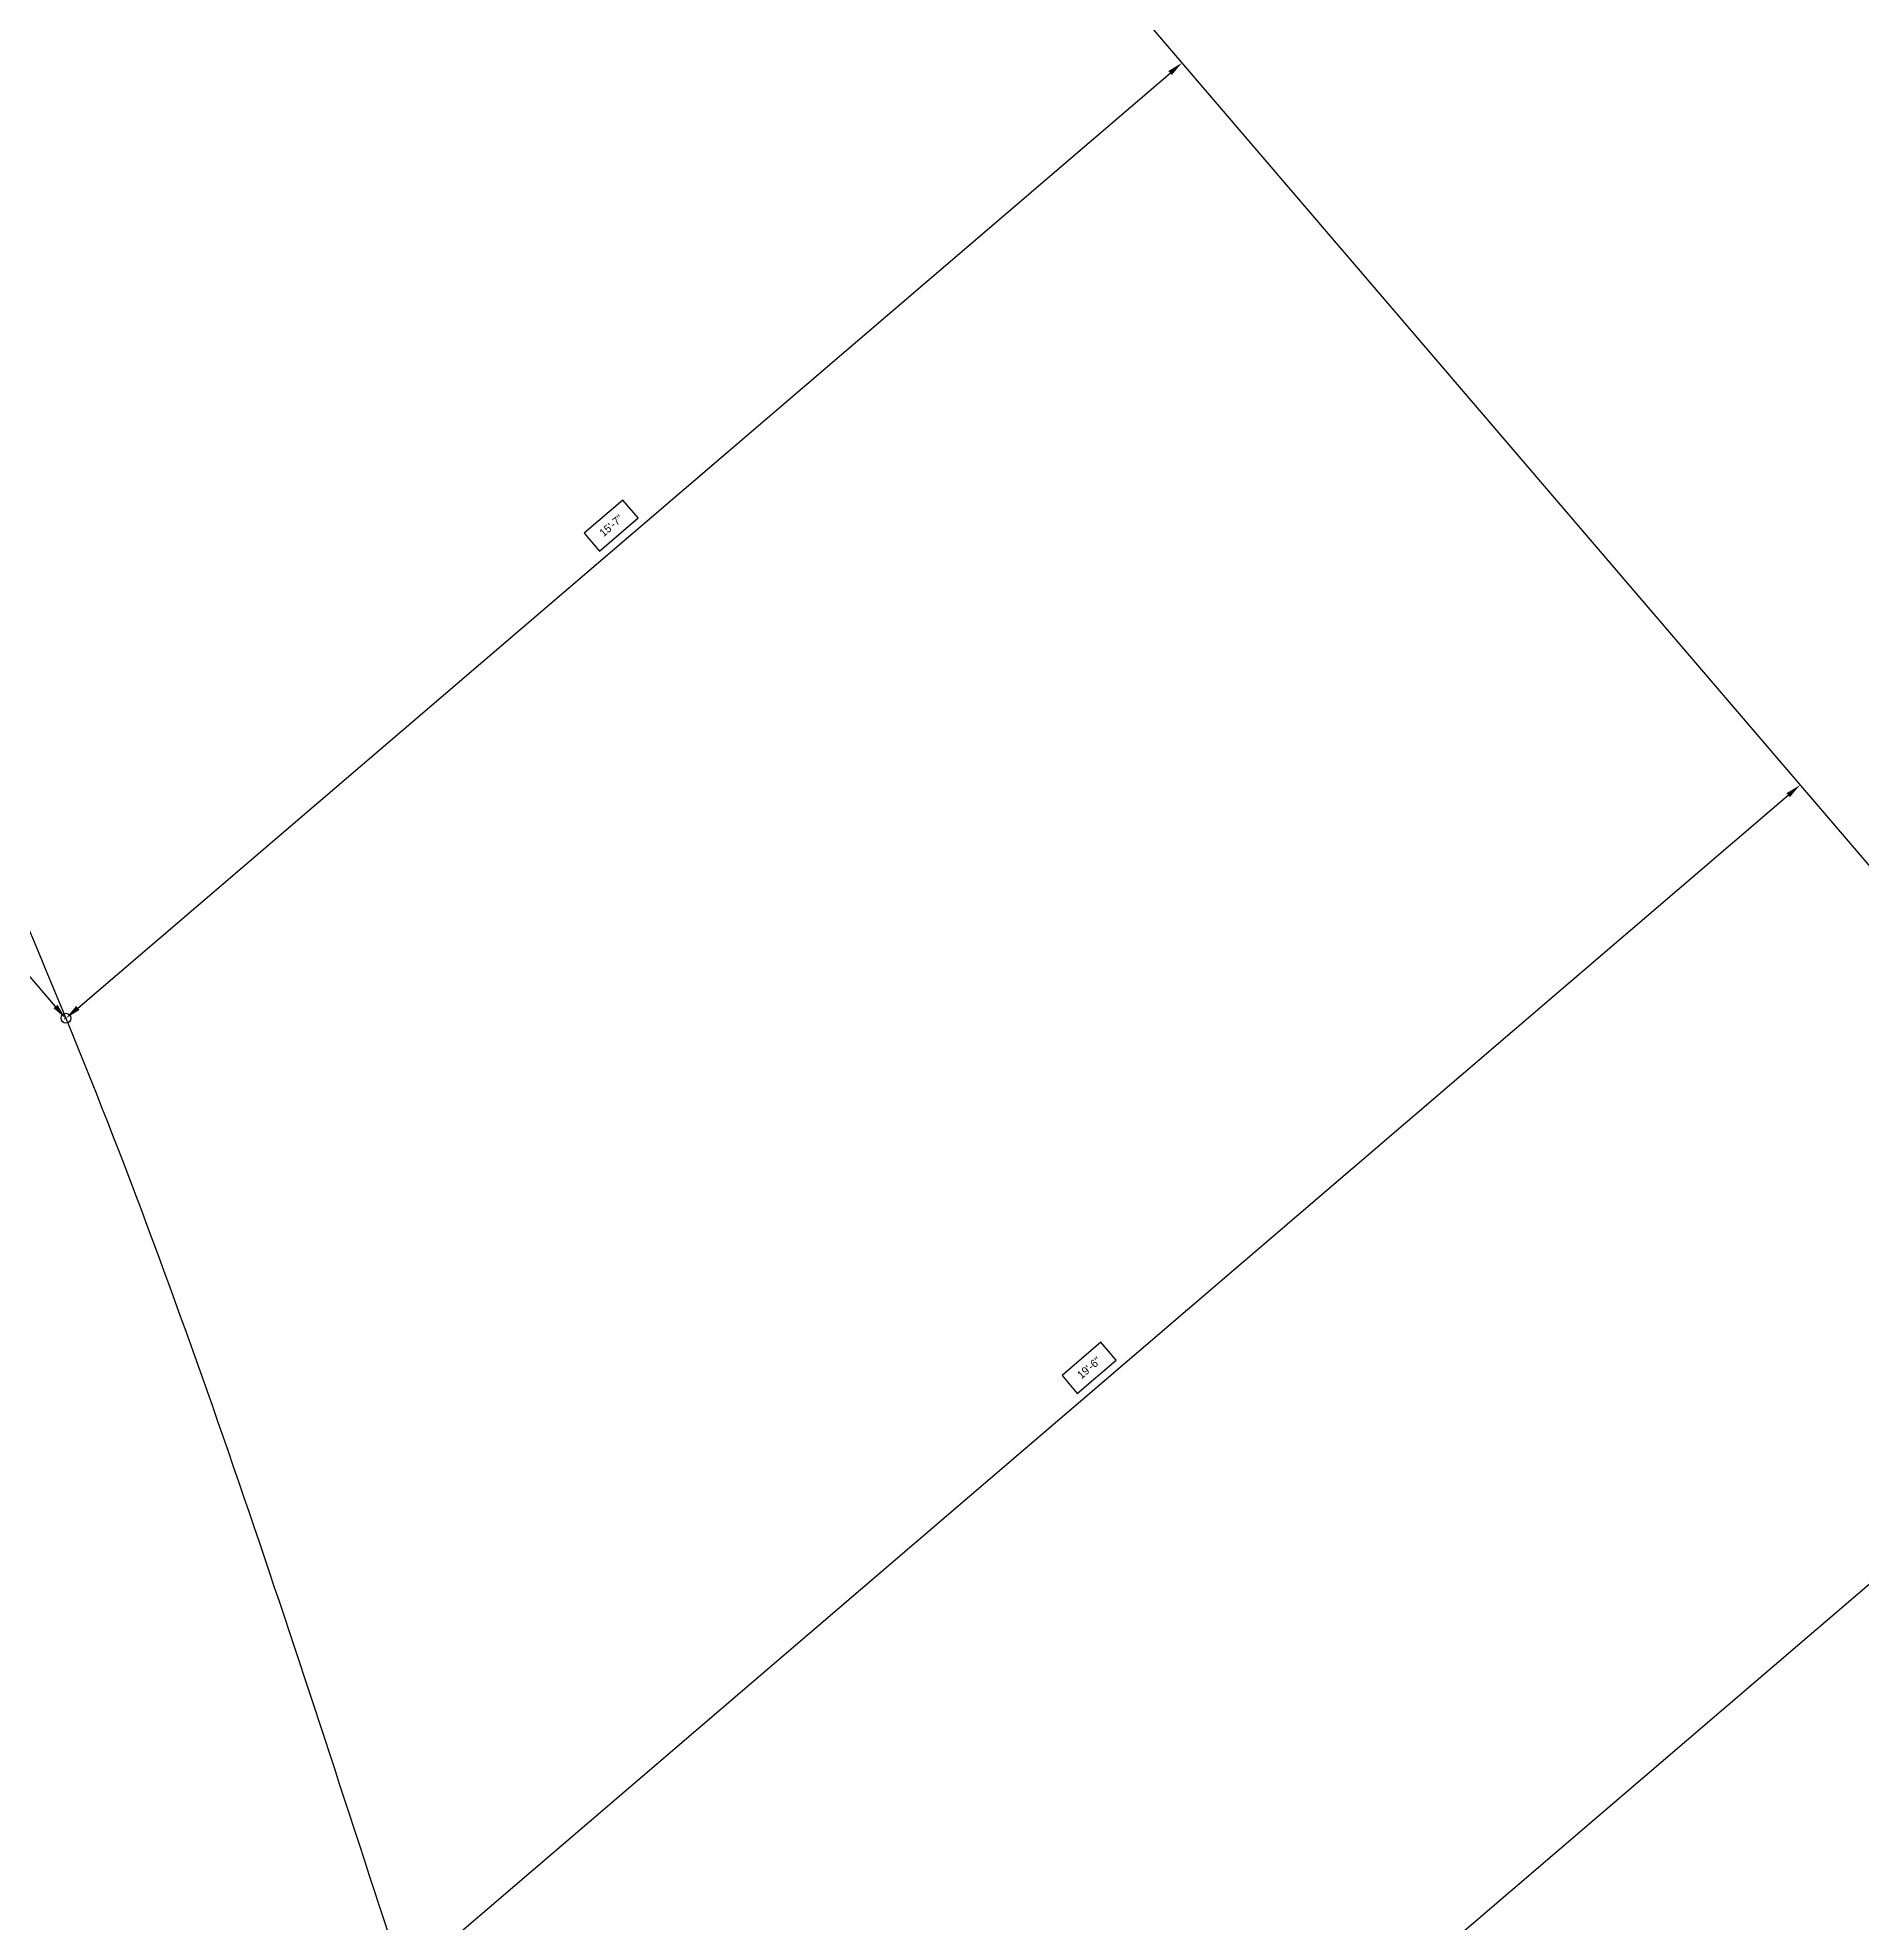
# Model space of a CAD drawing. Extents: x -3109 to 3469, y -4071 to 2528.
# Drawn here: x 570.8 to 803, y -884.9 to -645 of the extents above; entities that cross this region are included whole.
import ezdxf

# ---------------------------------------------------------------- set-up
doc = ezdxf.new("R2010")
doc.units = 0
doc.header["$MEASUREMENT"] = 0
doc.layers.get('0').update_dxf_attribs({"linetype": 'CONTINUOUS'})
doc.layers.get('DEFPOINTS').update_dxf_attribs({"linetype": 'CONTINUOUS'})
for name, color, linetype in [('DRIVEWAY', 5, 'CONTINUOUS'), ('PropertyLines', 7, 'CONTINUOUS'), ('UTILITIES', 104, 'CONTINUOUS')]:
    doc.layers.add(name, color=color, linetype=linetype)
doc.dimstyles.get("Standard").update_dxf_attribs({"dimtxt": 0.18, "dimasz": 0.18, "dimexe": 0.18, "dimexo": 0.0625, "dimgap": 0.09, "dimtad": 0, "dimtih": 1, "dimtoh": 1, "dimzin": 0, "dimdsep": 46, "dimlunit": 4, "dimtxsty": 'Standard', "dimcen": 0.09, "dimadec": 0, "dimazin": 0, "dimtfac": 1, "dimtofl": 0, "dimtmove": 2, "dimatfit": 3, "dimfxl": 1, "dimtolj": 1, "dimarcsym": 0})

# ---------------------------------------------------------------- blocks, each defined once
blk = doc.blocks.new('*D34')
at = {"color": 0, "linetype": 'ByBlock', "transparency": 16777216}
for p, q in [((625.85, -542.29), (635.8, -552.3)), ((634.26, -553.58), (211.58, -973.85)), ((421.53, -753.81), (413.02, -762.27)), ((426.47, -758.78), (421.53, -753.81)), ((417.96, -767.24), (426.47, -758.78)), ((413.02, -762.27), (417.96, -767.24)), ((200.34, -965.38), (210.29, -975.39))]:
    blk.add_line(p, q, dxfattribs=at)
for points in [[(634.02, -553.35), (634.49, -553.82), (635.68, -552.17)], [(211.35, -973.61), (211.82, -974.08), (210.16, -975.26)]]:
    blk.add_solid(points, dxfattribs=at)
at = {"layer": 'DEFPOINTS', "color": 0, "linetype": 'ByBlock', "transparency": 16777216}
for p in [(625.81, -542.25), (200.3, -965.33), (210.16, -975.26)]:
    blk.add_point(p, dxfattribs=at)
at = {"color": 0, "linetype": 'ByBlock', "transparency": 16777216, "insert": (419.75, -760.52), "char_height": 5, "attachment_point": 5, "rotation": 44.8361}
blk.add_mtext("\\A1;50'", dxfattribs=at)
blk = doc.blocks.new('*D122')
at = {"layer": 'DEFPOINTS', "color": 0, "transparency": 16777216}
for p in [(470.3, 2528.23), (3219.63, -866.9), (3219.63, -866.9)]:
    blk.add_point(p, dxfattribs=at)
at = {"layer": 'PropertyLines', "color": 0, "lineweight": -2, "transparency": 16777216}
blk.add_line((508.06, 2481.6), (3181.87, -820.28), dxfattribs=at)
at = {"layer": 'PropertyLines', "color": 0, "transparency": 16777216}
for points in [[(515.83, 2487.89), (500.29, 2475.31), (470.3, 2528.23)], [(3189.64, -813.98), (3174.1, -826.57), (3219.63, -866.9)]]:
    blk.add_solid(points, dxfattribs=at)
at = {"layer": 'PropertyLines', "color": 0, "transparency": 16777216, "insert": (1765.94, 760.37), "char_height": 60, "attachment_point": 5, "rotation": 309}
blk.add_mtext("\\A1;364'", dxfattribs=at)
blk = doc.blocks.new('*D133')
at = {"layer": 'DEFPOINTS', "color": 0, "transparency": 16777216}
for p in [(716.48, -648.17), (716.48, -648.17), (574.42, -769.78)]:
    blk.add_point(p, dxfattribs=at)
at = {"layer": 'UTILITIES', "color": 0, "lineweight": -2, "transparency": 16777216}
for p, q in [((575.94, -768.48), (714.96, -649.47)), ((716.52, -648.22), (716.6, -648.31)), ((645.32, -703.82), (640.38, -708.05)), ((647.27, -706.1), (645.32, -703.82)), ((642.33, -710.33), (647.27, -706.1)), ((640.38, -708.05), (642.33, -710.33)), ((574.38, -769.73), (574.3, -769.64))]:
    blk.add_line(p, q, dxfattribs=at)
at = {"layer": 'UTILITIES', "color": 0, "transparency": 16777216}
for points in [[(714.74, -649.22), (715.18, -649.73), (716.48, -648.17)], [(575.72, -768.22), (576.15, -768.73), (574.42, -769.78)]]:
    blk.add_solid(points, dxfattribs=at)
at = {"layer": 'UTILITIES', "color": 0, "transparency": 16777216, "insert": (643.82, -707.08), "char_height": 1, "attachment_point": 5, "rotation": 40.5631}
blk.add_mtext('\\A1;15\'-7"', dxfattribs=at)
blk = doc.blocks.new('*D134')
at = {"layer": 'DEFPOINTS', "color": 0, "transparency": 16777216}
for p in [(394.9, -560.13), (394.94, -560.1), (574.42, -769.78)]:
    blk.add_point(p, dxfattribs=at)
at = {"layer": 'UTILITIES', "color": 0, "lineweight": -2, "transparency": 16777216}
for p, q in [((394.89, -560.14), (394.77, -560.25)), ((573.08, -768.29), (396.2, -561.65)), ((486.33, -660.79), (484.05, -662.74)), ((489.04, -663.95), (486.33, -660.79)), ((484.05, -662.74), (486.76, -665.9)), ((486.76, -665.9), (489.04, -663.95)), ((574.37, -769.82), (574.25, -769.92))]:
    blk.add_line(p, q, dxfattribs=at)
at = {"layer": 'UTILITIES', "color": 0, "transparency": 16777216}
for points in [[(396.46, -561.43), (395.95, -561.87), (394.9, -560.13)], [(573.34, -768.07), (572.83, -768.5), (574.38, -769.81)]]:
    blk.add_solid(points, dxfattribs=at)
at = {"layer": 'UTILITIES', "color": 0, "transparency": 16777216, "insert": (486.54, -663.34), "char_height": 1, "attachment_point": 5, "rotation": 310.5631}
blk.add_mtext("\\A1;23'", dxfattribs=at)
blk = doc.blocks.new('*D135')
at = {"layer": 'DEFPOINTS', "color": 0, "transparency": 16777216}
for p in [(795.16, -740.1), (795.16, -740.1), (617.4, -892.26)]:
    blk.add_point(p, dxfattribs=at)
at = {"layer": 'UTILITIES', "color": 0, "lineweight": -2, "transparency": 16777216}
for p, q in [((795.12, -740.05), (795.05, -739.96)), ((618.92, -890.96), (793.64, -741.4)), ((706.15, -811.03), (701.21, -815.25)), ((708.1, -813.31), (706.15, -811.03)), ((701.21, -815.25), (703.16, -817.53)), ((703.16, -817.53), (708.1, -813.31)), ((617.36, -892.22), (617.28, -892.13))]:
    blk.add_line(p, q, dxfattribs=at)
at = {"layer": 'UTILITIES', "color": 0, "transparency": 16777216}
for points in [[(793.43, -741.14), (793.86, -741.65), (795.16, -740.1)], [(618.7, -890.71), (619.13, -891.22), (617.4, -892.26)]]:
    blk.add_solid(points, dxfattribs=at)
at = {"layer": 'UTILITIES', "color": 0, "transparency": 16777216, "insert": (704.65, -814.28), "char_height": 1, "attachment_point": 5, "rotation": 40.5631}
blk.add_mtext('\\A1;19\'-6"', dxfattribs=at)

msp = doc.modelspace()

# ---------------------------------------------------------------- linework, layer by layer
at = {"layer": 'DRIVEWAY'}
msp.add_line((849.13713, -803.15108), (644.0209, -978.72822), dxfattribs=at)
at = {"layer": 'PropertyLines'}
msp.add_line((537, -438.5), (849.13713, -803.15108), dxfattribs=at)
at = {"layer": 'UTILITIES', "color": 2}
msp.add_circle((574.41687, -769.7778), 0.625, dxfattribs=at)
msp.add_spline([(442.33739, -317.2009), (442.33739, -397.11171), (498.36775, -547.91572), (521.46462, -638.71651), (574.41687, -769.7778), (617.39763, -892.26204), (784.84887, -1333.96326), (788.3983, -1343.79043), (788.85321, -1347.94377), (772.99065, -1373.30835), (746.71688, -1375.22726)], degree=3, dxfattribs=at)

# ---------------------------------------------------------------- dimensions: what is measured, and where the dimension line sits
at = {"layer": 'PropertyLines'}
dim = msp.add_linear_dim(base=(3219.62619, -866.90422), p1=(470.30161, 2528.22888), p2=(3219.62619, -866.90422), angle=309, dimstyle='Standard', override={"dimtxt": 60, "dimasz": 60, "dimgap": 1, "dimtad": 1, "dimtih": 0, "dimtoh": 0, "dimdec": 4, "dimrnd": 12, "dimzin": 8, "dimse1": 1, "dimse2": 1, "dimtdec": 4}, dxfattribs=at)
dim.commit()
dim.dimension.update_dxf_attribs({"geometry": '*D122', "text_midpoint": (1765.94103, 760.36997), "dimtype": 161})
at = {"layer": 'UTILITIES'}
dim = msp.add_aligned_dim(p1=(625.80921, -542.25047), p2=(200.29797, -965.3348), distance=13.99279, dimstyle='Standard', override={"dimtxt": 5, "dimasz": 2, "dimgap": -1, "dimtad": 1, "dimtih": 0, "dimtoh": 0, "dimrnd": 0.5, "dimzin": 8}, dxfattribs=at)
dim.commit()
dim.dimension.update_dxf_attribs({"geometry": '*D34', "text_midpoint": (419.74679, -760.52422)})
at = {"layer": 'UTILITIES', "color": 2}
for p1, p2, distance, picture, middle in [((574.41687, -769.7778), (394.93802, -560.10342), 0.04433, '*D134', (486.54299, -663.34373)), ((574.41687, -769.7778), (716.47885, -648.17437), 0, '*D133', (643.82214, -707.07686)), ((617.39602, -892.26368), (795.16342, -740.09683), 0, '*D135', (704.654, -814.28103))]:
    dim = msp.add_aligned_dim(p1=p1, p2=p2, distance=distance, dimstyle='Standard', override={"dimtxt": 1, "dimasz": 2, "dimgap": -1, "dimtad": 1, "dimtih": 0, "dimtoh": 0, "dimdec": 4, "dimrnd": 0.0625, "dimzin": 8, "dimtdec": 4}, dxfattribs=at)
    dim.commit()
    dim.dimension.update_dxf_attribs({"geometry": picture, "text_midpoint": middle})

doc.saveas('drawing.dxf')
